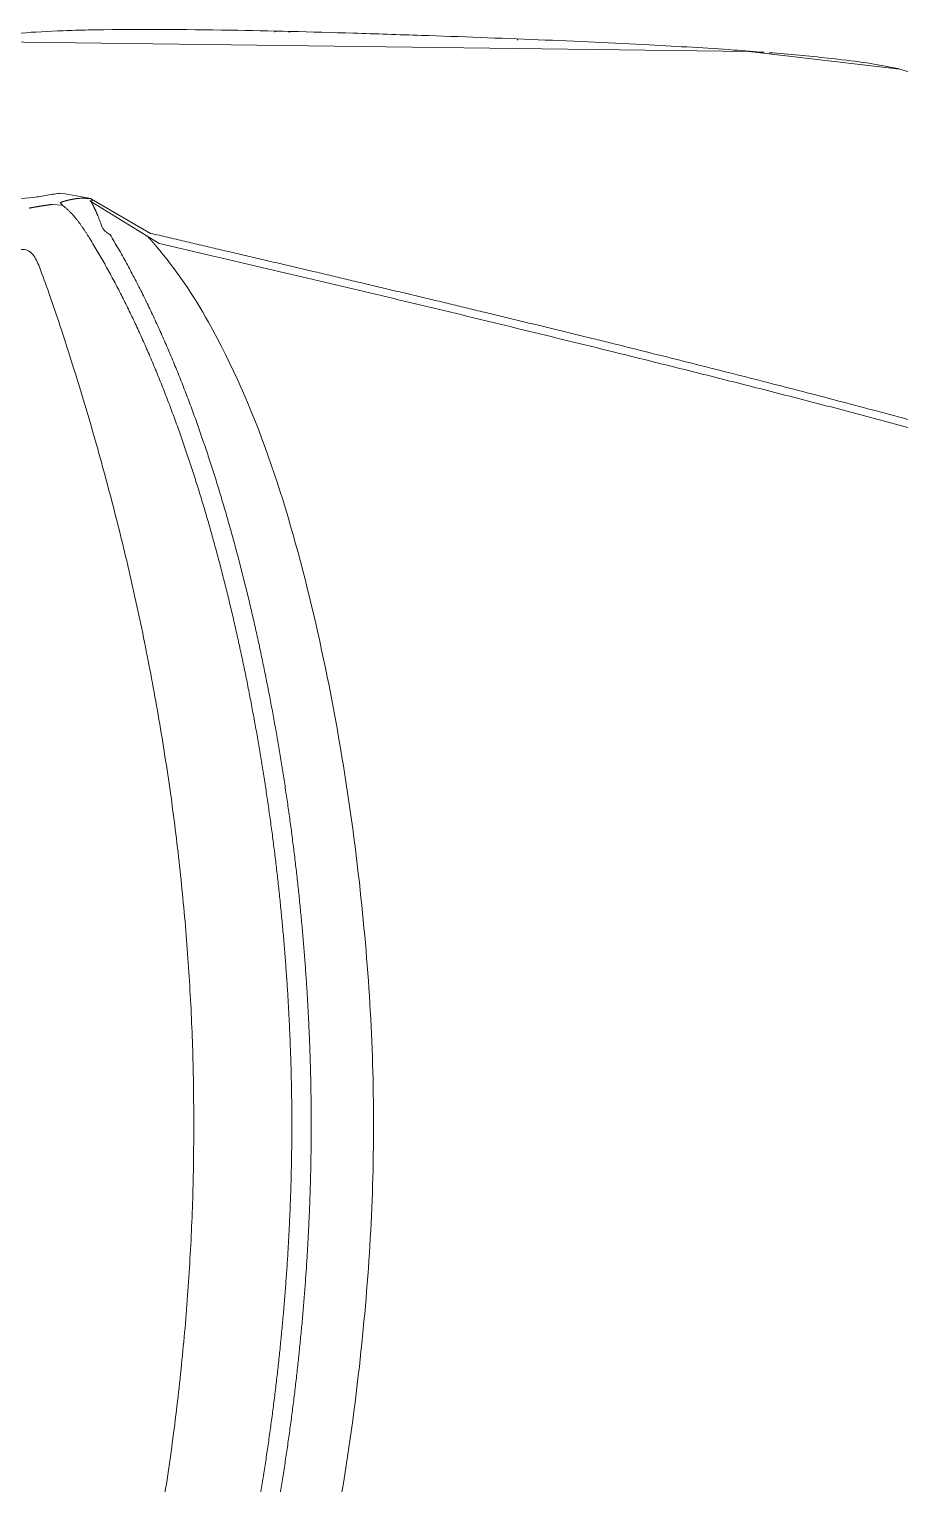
# Model space of a CAD drawing. Header units: metres. Extents: x -13933 to 152404, y -7861 to 21912.
# Drawn here: x 111870.5 to 111936, y 1002.9 to 1112.3 of the extents above; entities that cross this region are included whole.
import ezdxf
from ezdxf.xclip import XClip

# ---------------------------------------------------------------- set-up
doc = ezdxf.new("R2010")
doc.units = ezdxf.units.M
doc.header["$LTSCALE"] = 100
doc.header["$MEASUREMENT"] = 0
doc.header["$XCLIPFRAME"] = 0
doc.layers.get('0').update_dxf_attribs({"color": 9, "lineweight": 9})
doc.layers.add('04', color=9, linetype='Continuous', lineweight=9)
doc.layers.add('40M', color=9, linetype='Continuous', lineweight=9)

# ---------------------------------------------------------------- blocks, each defined once
blk = doc.blocks.new('p-araba-polo')
for p, q in [((1.033, -0.6629), (1.0852, -0.695)), ((1.0841, -0.6962), (1.0396, -0.6705)), ((1.1066, -0.7007), (1.0845, -0.6967)), ((1.1134, -0.6923), (1.1062, -0.6918)), ((1.1073, -0.6936), (1.1062, -0.6918)), ((1.1134, -0.6923), (1.1134, -0.6923)), ((1.1367, -0.6968), (1.1276, -0.6974))]:
    blk.add_line(p, q)
for points, degree in [([(0.9187, 0), (0.9187, 0.0992), (0.9262, 0.1979), (0.9398, 0.2961), (0.9595, 0.3936), (0.9846, 0.4892), (1.0189, 0.5845), (1.0701, 0.6696)], 7), ([(1.0853, 0.6665), (1.0348, 0.5843), (0.9999, 0.4894), (0.9745, 0.3944), (0.9546, 0.2963), (0.9409, 0.1982), (0.9333, 0.099), (0.9333, 0)], 7), ([(0.9187, 0), (0.9187, -0.0992), (0.9262, -0.1979), (0.9398, -0.2961), (0.9595, -0.3936), (0.9846, -0.4892), (1.0189, -0.5845), (1.0701, -0.6696)], 7), ([(1.0853, -0.6665), (1.0348, -0.5843), (0.9999, -0.4894), (0.9745, -0.3944), (0.9546, -0.2963), (0.9409, -0.1982), (0.9333, -0.099), (0.9333, 0)], 7), ([(0.996, -0.6037), (0.96, -0.5393), (0.9375, -0.4684), (0.92, -0.3968)], 3), ([(1.0396, -0.6705), (0.9891, -0.6587), (0.9388, -0.647), (0.8888, -0.6352), (0.839, -0.6234), (0.7894, -0.6115), (0.7401, -0.5995), (0.6909, -0.5874)], 7), ([(1.0354, -0.6609), (1.0204, -0.6432), (1.0073, -0.6239), (0.996, -0.6037)], 3), ([(1.0419, -0.6684), (1.0406, -0.6669), (1.0392, -0.6654), (1.0379, -0.6639), (1.0366, -0.6624), (1.0354, -0.6609)], 5), ([(1.0354, -0.6609), (1.0366, -0.6624), (1.0379, -0.6639), (1.0392, -0.6654), (1.0406, -0.6669), (1.0419, -0.6684)], 5), ([(1.0412, -0.6668), (1.0411, -0.6669), (1.041, -0.667), (1.0408, -0.6672)], 3), ([(1.0412, -0.6668), (1.0411, -0.6668), (1.0411, -0.6669), (1.041, -0.667), (1.0409, -0.6671), (1.0408, -0.6672)], 5), ([(1.0853, -0.6665), (1.0897, -0.6737), (1.0944, -0.6806), (1.0995, -0.687), (1.1062, -0.6918)], 4), ([(1.0418, -0.6684), (1.0419, -0.6684), (1.0419, -0.6684), (1.0419, -0.6684), (1.0419, -0.6684), (1.0419, -0.6684), (1.0419, -0.6684)], 6), ([(1.0419, -0.6684), (1.0419, -0.6684), (1.0419, -0.6684), (1.0419, -0.6684), (1.0419, -0.6684), (1.0419, -0.6684), (1.0419, -0.6684)], 6), ([(1.07, -0.6707), (1.07, -0.6707), (1.07, -0.6707), (1.07, -0.6707), (1.07, -0.6707), (1.07, -0.6707)], 5), ([(1.07, -0.6707), (1.07, -0.6707), (1.07, -0.6707), (1.07, -0.6707), (1.07, -0.6707), (1.07, -0.6707)], 5), ([(1.0701, -0.6696), (1.0708, -0.6699), (1.0714, -0.6703), (1.0721, -0.6707), (1.0728, -0.6713), (1.0733, -0.6717), (1.0739, -0.6723)], 6), ([(1.0847, -0.695), (1.0835, -0.6928), (1.0823, -0.6905), (1.0812, -0.6883), (1.0802, -0.686), (1.0792, -0.6836)], 5), ([(1.131, -0.6895), (1.1285, -0.6899), (1.126, -0.6904), (1.1235, -0.6908), (1.121, -0.6912), (1.1184, -0.6916), (1.1159, -0.6919), (1.1134, -0.6923)], 7), ([(1.0819, -0.692), (1.0819, -0.692), (1.0819, -0.692), (1.0819, -0.6919)], 3), ([(1.0835, -0.6949), (1.0837, -0.6952), (1.0838, -0.6954), (1.0839, -0.6957), (1.084, -0.6959), (1.0841, -0.6962)], 5), ([(1.0852, -0.695), (1.0851, -0.695), (1.085, -0.695), (1.0849, -0.695), (1.0848, -0.695), (1.0846, -0.695)], 5), ([(1.0847, -0.695), (1.0849, -0.695), (1.085, -0.695), (1.0852, -0.695)], 3), ([(1.0856, -0.6968), (1.0855, -0.6968), (1.0854, -0.6968), (1.0853, -0.6968)], 3), ([(1.0895, -0.6969), (1.0887, -0.6969), (1.088, -0.6968), (1.0872, -0.6968), (1.0864, -0.6968), (1.0856, -0.6968)], 5), ([(1.0904, -0.6969), (1.0901, -0.6969), (1.0898, -0.6969), (1.0895, -0.6969)], 3), ([(1.093, -0.6968), (1.0935, -0.6968), (1.094, -0.6968), (1.0944, -0.6967), (1.0949, -0.6967), (1.0954, -0.6966)], 5), ([(1.0954, -0.6966), (1.0957, -0.6966), (1.0959, -0.6965), (1.0962, -0.6965), (1.0964, -0.6964), (1.0967, -0.6964)], 5), ([(1.0967, -0.6964), (1.0963, -0.6965), (1.0958, -0.6965), (1.0954, -0.6966)], 3), ([(1.0967, -0.6964), (1.0969, -0.6964), (1.0972, -0.6963), (1.0974, -0.6963), (1.0977, -0.6962), (1.0979, -0.6962)], 5), ([(1.0979, -0.6962), (1.0975, -0.6963), (1.0971, -0.6963), (1.0967, -0.6964)], 3), ([(1.0979, -0.6962), (1.0992, -0.696), (1.1005, -0.6957), (1.1018, -0.6955), (1.103, -0.6951), (1.1043, -0.6947)], 5), ([(1.1043, -0.6947), (1.1046, -0.6947), (1.1048, -0.6946), (1.1051, -0.6945), (1.1054, -0.6944), (1.1056, -0.6943)], 5), ([(1.1056, -0.6943), (1.1052, -0.6945), (1.1048, -0.6946), (1.1043, -0.6947)], 3), ([(1.1056, -0.6943), (1.1057, -0.6943), (1.1058, -0.6942), (1.1059, -0.6942), (1.1059, -0.6942), (1.106, -0.6942)], 5), ([(1.106, -0.6942), (1.1059, -0.6942), (1.1057, -0.6943), (1.1056, -0.6943)], 3), ([(1.106, -0.6942), (1.1063, -0.6941), (1.1065, -0.694), (1.1067, -0.6939), (1.107, -0.6937), (1.1073, -0.6936)], 5), ([(1.106, -0.6942), (1.106, -0.6942), (1.106, -0.6942), (1.106, -0.6942)], 3), ([(1.1062, -0.6922), (1.1062, -0.6921), (1.1062, -0.6921), (1.1062, -0.692), (1.1062, -0.692), (1.1062, -0.6919)], 5), ([(1.1062, -0.6922), (1.1062, -0.6921), (1.1062, -0.6921), (1.1062, -0.692), (1.1062, -0.692), (1.1062, -0.6919)], 5), ([(1.1062, -0.6919), (1.1062, -0.6919), (1.1062, -0.6919), (1.1062, -0.6919), (1.1062, -0.6919), (1.1062, -0.6919)], 5), ([(1.1062, -0.6919), (1.1062, -0.6919), (1.1062, -0.6919), (1.1062, -0.6919)], 3), ([(1.1073, -0.6936), (1.1073, -0.6935), (1.1074, -0.6935), (1.1074, -0.6934), (1.1074, -0.6934), (1.1075, -0.6933)], 5), ([(0.5299, -0.8023), (0.5443, -0.8039), (0.5588, -0.8052), (0.5741, -0.8064)], 3), ([(0.7638, -0.8164), (0.7637, -0.8164), (0.7637, -0.8163), (0.7636, -0.8162), (0.7635, -0.8161), (0.7634, -0.8159)], 5), ([(0.7638, -0.8164), (0.7637, -0.8164), (0.7637, -0.8163), (0.7636, -0.8162), (0.7635, -0.8161), (0.7634, -0.8159)], 5), ([(1.1009, -0.8231), (1.1242, -0.8223), (1.1443, -0.821), (1.1589, -0.8187)], 3), ([(0.9357, -0.8222), (0.9352, -0.8222), (0.9348, -0.8222), (0.9343, -0.8222)], 3), ([(0.9453, -0.8224), (0.9455, -0.8224), (0.9457, -0.8224), (0.9459, -0.8223), (0.9461, -0.8222), (0.9463, -0.8221)], 5), ([(0.9453, -0.8224), (0.9455, -0.8224), (0.9457, -0.8224), (0.9459, -0.8223), (0.9461, -0.8222), (0.9463, -0.8221)], 5), ([(1.0811, -0.8236), (1.0881, -0.8235), (1.0946, -0.8233), (1.1009, -0.8231)], 3), ([(1.1004, -0.8231), (1.1009, -0.8231), (1.1013, -0.8231), (1.1018, -0.8231), (1.1022, -0.823), (1.1026, -0.8229)], 5), ([(1.1026, -0.8229), (1.1022, -0.823), (1.1018, -0.8231), (1.1013, -0.8231), (1.1009, -0.8231), (1.1004, -0.8231)], 5), ([(1.1014, -0.8231), (1.1013, -0.8231), (1.1011, -0.8231), (1.101, -0.8231), (1.1008, -0.8231), (1.1007, -0.8231), (1.1006, -0.8231), (1.1004, -0.8231)], 7), ([(1.1004, -0.8231), (1.1008, -0.8231), (1.1011, -0.8231), (1.1015, -0.8231)], 3)]:
    blk.add_open_spline(points, degree=degree)
for points, degree, knots in [([(1.007, 0), (1.0071, 0.0093), (1.0072, 0.0278), (1.0078, 0.0557), (1.0089, 0.0835), (1.0105, 0.1113), (1.0124, 0.1391), (1.0149, 0.1668), (1.0177, 0.1945), (1.0209, 0.2221), (1.0246, 0.2497), (1.0287, 0.2773), (1.0332, 0.3047), (1.0381, 0.3322), (1.0434, 0.3595), (1.049, 0.3867), (1.0551, 0.4139), (1.0616, 0.441), (1.0684, 0.468), (1.0756, 0.4949), (1.0831, 0.5217), (1.091, 0.5484), (1.0965, 0.5661), (1.0993, 0.5749)], 3, [0, 0, 0, 0, 0.047619, 0.095238, 0.142857, 0.190476, 0.238095, 0.285714, 0.333333, 0.380952, 0.428571, 0.47619, 0.523809, 0.571428, 0.619047, 0.666666, 0.714285, 0.761904, 0.809523, 0.857143, 0.904762, 0.952381, 1, 1, 1, 1]), ([(0.92, 0.3968), (0.9028, 0.3261), (0.8804, 0.1943), (0.8718, 0.0608), (0.8718, 0)], 3, [0, 0, 0, 0, 0.54461, 1, 1, 1, 1]), ([(0.92, -0.3968), (0.9028, -0.3261), (0.8804, -0.1943), (0.8718, -0.0608), (0.8718, 0)], 3, [0, 0, 0, 0, 0.54461, 1, 1, 1, 1]), ([(1.007, 0), (1.0071, -0.0093), (1.0072, -0.0278), (1.0078, -0.0557), (1.0089, -0.0835), (1.0105, -0.1113), (1.0124, -0.1391), (1.0149, -0.1668), (1.0177, -0.1945), (1.0209, -0.2221), (1.0246, -0.2497), (1.0287, -0.2773), (1.0332, -0.3047), (1.0381, -0.3322), (1.0434, -0.3595), (1.049, -0.3867), (1.0551, -0.4139), (1.0616, -0.441), (1.0684, -0.468), (1.0756, -0.4949), (1.0831, -0.5217), (1.091, -0.5484), (1.0965, -0.5661), (1.0993, -0.5749)], 3, [0, 0, 0, 0, 0.047619, 0.095238, 0.142857, 0.190476, 0.238095, 0.285714, 0.333333, 0.380952, 0.428571, 0.47619, 0.523809, 0.571428, 0.619047, 0.666666, 0.714285, 0.761904, 0.809523, 0.857143, 0.904762, 0.952381, 1, 1, 1, 1]), ([(0.6916, -0.5814), (0.6764, -0.5776), (0.6461, -0.5701), (0.6008, -0.5587), (0.5557, -0.5472), (0.5107, -0.5355), (0.4661, -0.5235), (0.4216, -0.5114), (0.3923, -0.5031), (0.3777, -0.4989)], 3, [0, 0, 0, 0, 0.142912, 0.285805, 0.428682, 0.57154, 0.714362, 0.857157, 1, 1, 1, 1]), ([(0.3769, -0.5048), (0.3854, -0.5073), (0.4025, -0.5121), (0.4283, -0.5193), (0.4542, -0.5264), (0.4802, -0.5334), (0.5063, -0.5403), (0.5325, -0.5472), (0.5587, -0.554), (0.5851, -0.5608), (0.6115, -0.5675), (0.6379, -0.5742), (0.6644, -0.5808), (0.6821, -0.5852), (0.6909, -0.5874)], 3, [0, 0, 0, 0, 0.083342, 0.166682, 0.25, 0.333306, 0.416615, 0.499936, 0.583268, 0.666606, 0.749946, 0.83329, 0.916643, 1, 1, 1, 1]), ([(1.0993, -0.5749), (1.102, -0.5834), (1.1072, -0.5996), (1.1147, -0.6221), (1.1199, -0.6361), (1.1222, -0.6424)], 3, [0, 0, 0, 0, 0.374907, 0.71679, 1, 1, 1, 1]), ([(1.033, -0.6629), (1.0101, -0.6576), (0.9644, -0.6469), (0.8959, -0.6308), (0.8275, -0.6145), (0.7594, -0.598), (0.7142, -0.5869), (0.6916, -0.5814)], 3, [0, 0, 0, 0, 0.200074, 0.400125, 0.600159, 0.800117, 1, 1, 1, 1]), ([(1.1426, -0.6577), (1.141, -0.658), (1.1379, -0.6585), (1.1335, -0.6585), (1.1295, -0.6564), (1.1265, -0.6525), (1.1242, -0.6477), (1.1229, -0.6442), (1.1222, -0.6424)], 3, [0, 0, 0, 0, 0.19548, 0.351811, 0.493077, 0.645392, 0.816793, 1, 1, 1, 1]), ([(1.1222, -0.6424), (1.1229, -0.6442), (1.1242, -0.6477), (1.1265, -0.6525), (1.1295, -0.6564), (1.1335, -0.6585), (1.1379, -0.6585), (1.141, -0.658), (1.1426, -0.6577)], 3, [0, 0, 0, 0, 0.183207, 0.354608, 0.506923, 0.648189, 0.80452, 1, 1, 1, 1]), ([(1.0739, -0.6723), (1.0744, -0.6729), (1.0755, -0.6741), (1.0761, -0.6756), (1.0764, -0.6763)], 3, [0, 0, 0, 0, 0.499911, 1, 1, 1, 1]), ([(1.0764, -0.6763), (1.0769, -0.6775), (1.0778, -0.68), (1.0787, -0.6824), (1.0792, -0.6836)], 3, [0, 0, 0, 0, 0.511036, 1, 1, 1, 1]), ([(1.0835, -0.6949), (1.0835, -0.6949), (1.0835, -0.6949), (1.0835, -0.6949), (1.0835, -0.6949), (1.0835, -0.6949), (1.0835, -0.6949), (1.0835, -0.6949), (1.0835, -0.6949), (1.0835, -0.6949), (1.0835, -0.6949)], 5, [0, 0, 0, 0, 0, 0, 1, 1, 1, 1, 1, 1.000001, 1.000001, 1.000001, 1.000001, 1.000001, 1.000001]), ([(1.0853, -0.6968), (1.0851, -0.6968), (1.0847, -0.6968), (1.0844, -0.6966), (1.0841, -0.6965), (1.0841, -0.6963), (1.0841, -0.6962)], 3, [0, 0, 0, 0, 0.226641, 0.489612, 0.73866, 1, 1, 1, 1]), ([(1.093, -0.6968), (1.0925, -0.6969), (1.0916, -0.6969), (1.0908, -0.6969), (1.0904, -0.6969)], 3, [0, 0, 0, 0, 0.627101, 1, 1, 1, 1]), ([(1.0954, -0.6966), (1.095, -0.6967), (1.0942, -0.6968), (1.0934, -0.6968), (1.093, -0.6968)], 3, [0, 0, 0, 0, 0.505636, 1, 1, 1, 1]), ([(1.1073, -0.6936), (1.1072, -0.6936), (1.107, -0.6938), (1.1066, -0.6939), (1.1062, -0.6941), (1.106, -0.6942)], 3, [0, 0, 0, 0, 0.23445, 0.472231, 1, 1, 1, 1]), ([(1.1066, -0.7007), (1.1085, -0.7005), (1.1121, -0.7001), (1.1174, -0.6992), (1.1226, -0.6983), (1.1259, -0.6977), (1.1276, -0.6974)], 3, [0, 0, 0, 0, 0.249853, 0.499728, 0.749768, 1, 1, 1, 1]), ([(1.1075, -0.6933), (1.1074, -0.6934), (1.1074, -0.6935), (1.1073, -0.6935), (1.1073, -0.6936)], 3, [0, 0, 0, 0, 0.501057, 1, 1, 1, 1]), ([(0.4758, -0.7941), (0.4779, -0.7946), (0.4931, -0.7978), (0.5106, -0.8003), (0.5297, -0.8023)], 3, [0, 0, 0, 0, 0.124213, 1, 1, 1, 1]), ([(0.578, -0.8067), (0.5852, -0.8073), (0.6136, -0.8094), (0.6943, -0.8142), (0.7938, -0.8181), (0.9022, -0.8216), (0.9869, -0.8238), (1.0486, -0.8241), (1.0808, -0.8236)], 3, [0, 0, 0, 0, 0.049552, 0.182368, 0.511137, 0.607099, 0.78604, 1, 1, 1, 1]), ([(0.5894, -0.8074), (0.5894, -0.8074), (0.5894, -0.8074), (0.5894, -0.8074), (0.5894, -0.8074), (0.5894, -0.8074), (0.5894, -0.8074), (0.5894, -0.8074), (0.5894, -0.8074), (0.5894, -0.8074), (0.5894, -0.8074), (0.5894, -0.8074), (0.5894, -0.8074), (0.5894, -0.8074), (0.5894, -0.8074)], 7, [0, 0, 0, 0, 0, 0, 0, 0, 1, 1, 1, 1, 1, 1, 1, 1, 1, 1, 1, 1, 1, 1, 1])]:
    blk.add_open_spline(points, degree=degree, knots=knots)
at = {"layer": '40M'}
blk.add_lwpolyline([(1.4623, 0.8171), (0.9458, 0.8223), (0.578, 0.8067), (0.3308, 0.7495), (0.3178, 0.7481), (0.2298, 0.7039), (0.1529, 0.6267), (0.0785, 0.486), (0.0318, 0.348), (0.0198, 0.2967), (0.0036, 0.1306), (0.0036, -0.1306), (0.0165, -0.267), (0.042, -0.3799), (0.0751, -0.4781), (0.1529, -0.6267), (0.3308, -0.7495), (0.4757, -0.7941), (0.5894, -0.8074), (1.2716, -0.8161)], dxfattribs=at)

msp = doc.modelspace()

# ---------------------------------------------------------------- block references
at = {"layer": '04'}
ref = msp.add_blockref('p-araba-polo', (111983.55, 1029.89), dxfattribs=dict(at, xscale=100, yscale=100, zscale=100, rotation=179.9999999998917))
XClip(ref).set_block_clipping_path([(-0.0924763951, -0.9835002962), (4.0650970395, 0.9845199444)])

doc.saveas('drawing.dxf')
